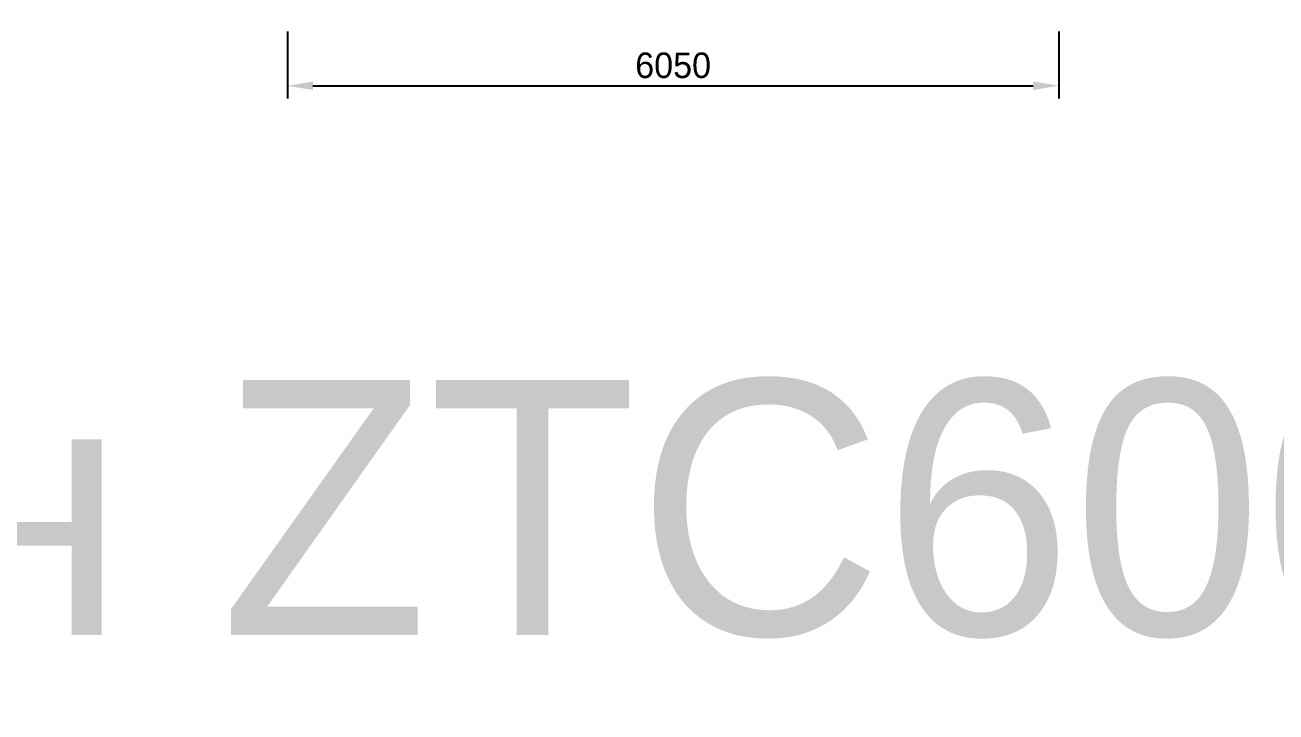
# Model space of a CAD drawing. Header units: millimetres. Extents: x -10760 to 69995, y -15762 to 14828.
# Drawn here: x 52692 to 62503, y -15762 to -10375 of the extents above; entities that cross this region are included whole.
import ezdxf

# ---------------------------------------------------------------- set-up
doc = ezdxf.new("R2010")
doc.units = ezdxf.units.MM
doc.header["$PDMODE"] = 34
doc.header["$PDSIZE"] = 5
doc.layers.add('DIM', color=63, linetype='Continuous', lineweight=35)
doc.layers.add('Text', color=44, linetype='Continuous', lineweight=25)
doc.styles.get("Standard").update_dxf_attribs({"font": ''})
doc.styles.get('Standard').set_extended_font_data('Mipgost')
doc.dimstyles.new('ISO-25', dxfattribs={"dimscale": 80, "dimtxt": 2.5, "dimasz": 2.5, "dimexe": 1.25, "dimexo": 0.625, "dimtad": 1, "dimtxsty": 'Standard', "dimcen": 2.5, "dimadec": 0, "dimazin": 0, "dimtfac": 1, "dimtmove": 0, "dimatfit": 3, "dimfxl": 1, "dimarcsym": 0})

# ---------------------------------------------------------------- blocks, each defined once
blk = doc.blocks.new('*D82')
at = {"layer": 'Defpoints', "color": 0, "transparency": 16777216}
for p in [(54750.31784995591, -10374.92278690342), (60800.31784995591, -10374.92278690342), (60800.31784995591, -10851.31181918422)]:
    blk.add_point(p, dxfattribs=at)
at = {"layer": 'DIM', "color": 0, "lineweight": -2, "transparency": 16777216}
for p, q in [((54750.31784995591, -10424.92278690342), (54750.31784995591, -10951.31181918422)), ((60800.31784995591, -10424.92278690342), (60800.31784995591, -10951.31181918422)), ((54950.31784995591, -10851.31181918422), (60600.31784995591, -10851.31181918422))]:
    blk.add_line(p, q, dxfattribs=at)
at = {"layer": 'DIM', "color": 0, "transparency": 16777216}
for points in [[(54950.31784995591, -10817.97848585089), (54950.31784995591, -10884.64515251756), (54750.31784995591, -10851.31181918422)], [(60600.31784995591, -10817.97848585089), (60600.31784995591, -10884.64515251756), (60800.31784995591, -10851.31181918422)]]:
    blk.add_solid(points, dxfattribs=at)
at = {"layer": 'DIM', "color": 0, "transparency": 16777216, "insert": (57775.31784995591, -10692.11609364992), "char_height": 200, "attachment_point": 5}
blk.add_mtext('6050', dxfattribs=at)

msp = doc.modelspace()

# ---------------------------------------------------------------- texts
at = {"layer": 'Text', "color": 1}
msp.add_text('Кран ZTC600V552', height=2000, dxfattribs=at).set_placement((47469.38845218173, -15159.04900553778))

# ---------------------------------------------------------------- dimensions: what is measured, and where the dimension line sits
at = {"layer": 'DIM', "transparency": 16777216}
dim = msp.add_linear_dim(base=(60800.31784995591, -10851.31181918422), p1=(54750.31784995591, -10374.92278690342), p2=(60800.31784995591, -10374.92278690342), dimstyle='ISO-25', dxfattribs=at)
dim.commit()
dim.dimension.update_dxf_attribs({"geometry": '*D82', "text_midpoint": (57775.31784995591, -10692.11609364992)})

doc.saveas('drawing.dxf')
